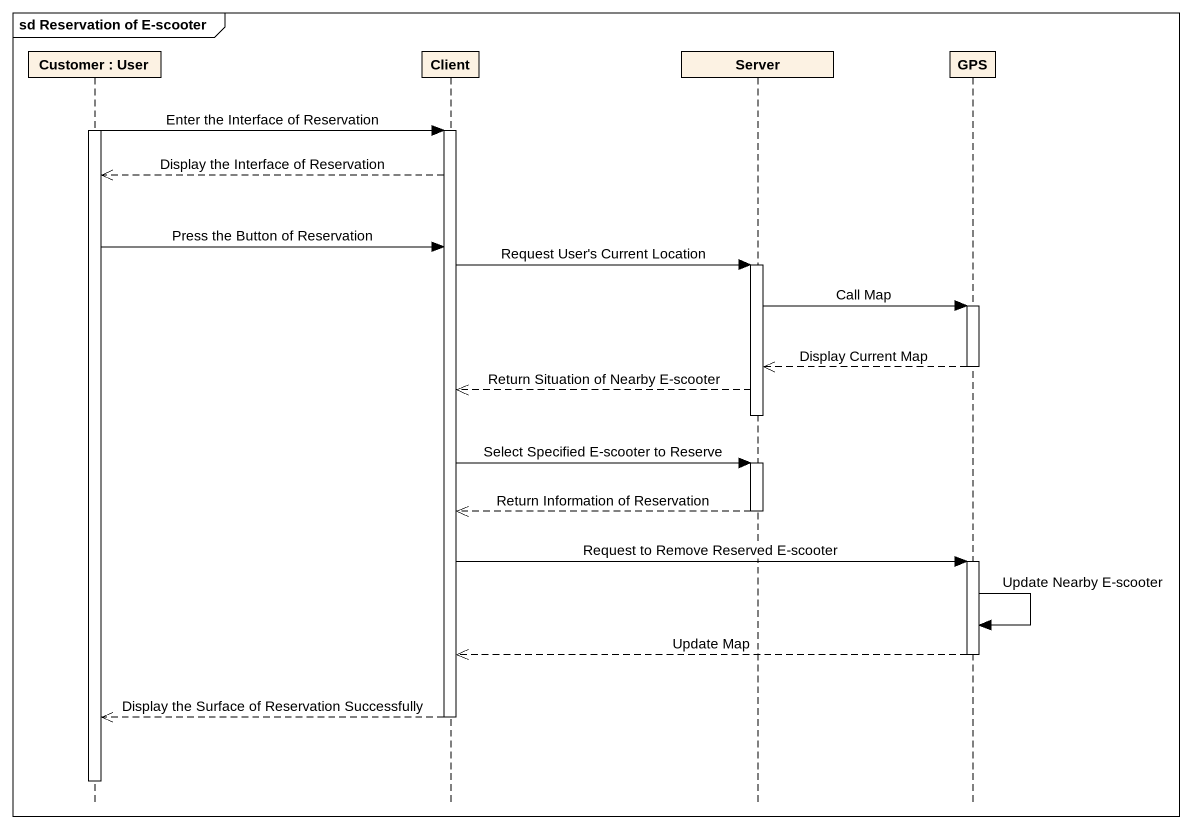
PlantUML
@startuml
mainframe sd Reservation of E-scooter
hide footbox
participant "Customer : User" as Customer
participant Client
participant Server
participant GPS

activate Customer
Customer -> Client : Enter the Interface of Reservation
activate Client
Client -->> Customer : Display the Interface of Reservation
Customer -> Client : Press the Button of Reservation
Client -> Server : Request User's Current Location
activate Server
Server -> GPS : Call Map
activate GPS
GPS -->> Server : Display Current Map
deactivate GPS
Server -->> Client : Return Situation of Nearby E-scooter
deactivate Server
Client -> Server : Select Specified E-scooter to Reserve
activate Server
Server -->> Client : Return Information of Reservation
deactivate Server
Client -> GPS : Request to Remove Reserved E-scooter
activate GPS
GPS -> GPS : Update Nearby E-scooter
GPS -->> Client : Update Map
deactivate GPS
Client -->> Customer : Display the Surface of Reservation Successfully
deactivate Client
deactivate Customer
@enduml
